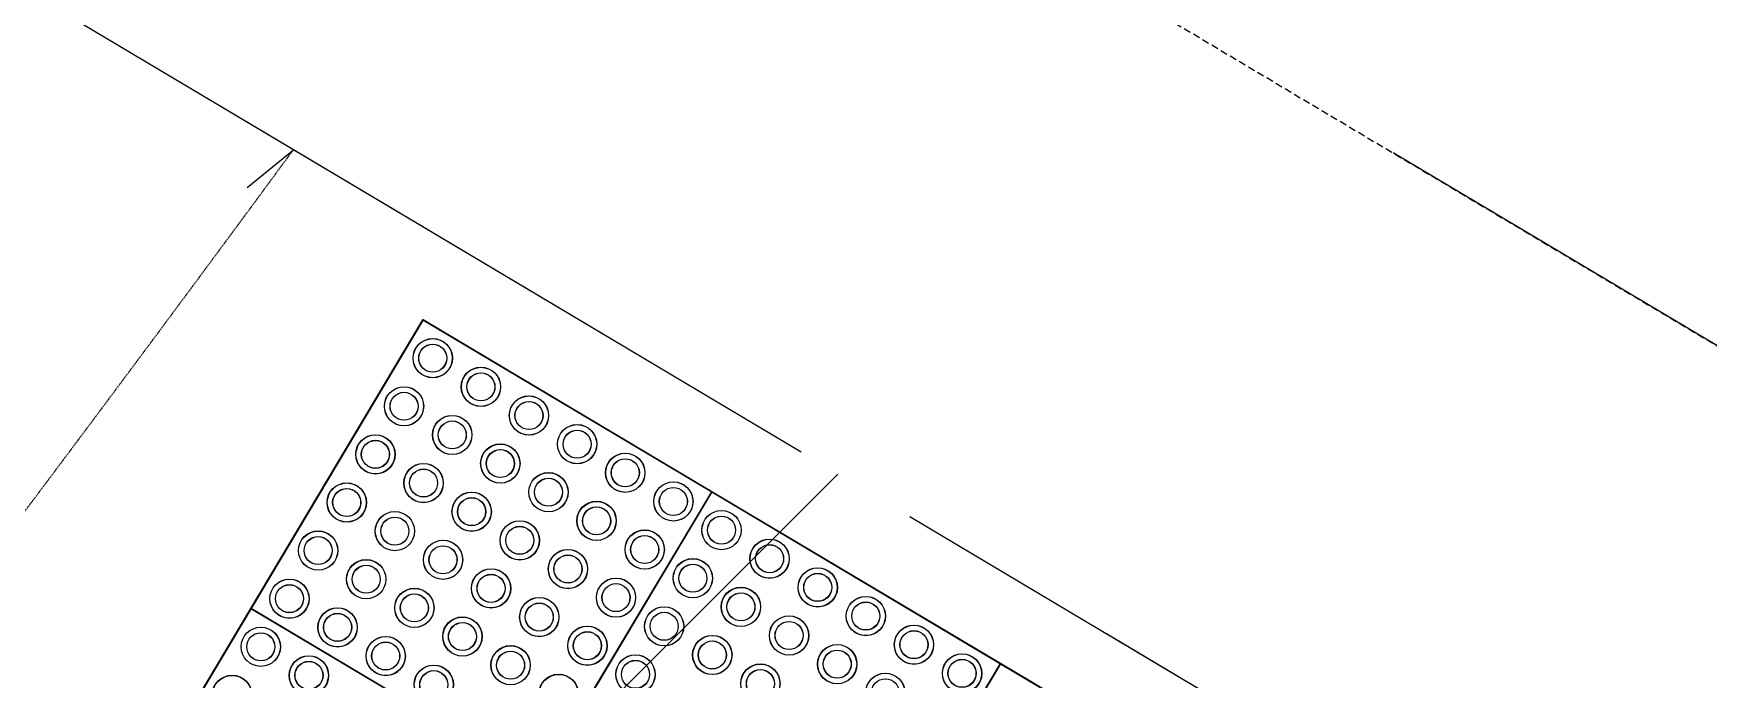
# Model space of a CAD drawing. Header units: millimetres. Extents: x 832728086 to 834530684, y 817551485 to 818349469.
# Drawn here: x 834312714 to 834314210, y 817906604 to 817907181 of the extents above; entities that cross this region are included whole.
import ezdxf

# ---------------------------------------------------------------- set-up
doc = ezdxf.new("R2010")
doc.units = ezdxf.units.MM
doc.header["$LTSCALE"] = 100
doc.linetypes.add('Hidden', pattern=[9.525, 6.35, -3.175])
doc.layers.add('+C-160', color=160, linetype='Hidden')
doc.layers.add('000-Tactile-l', color=8, linetype='Continuous')
doc.layers.add('000-helpline', color=30, linetype='Continuous', lineweight=30, plot=False)

# ---------------------------------------------------------------- blocks, each defined once
blk = doc.blocks.new('tactile')
at = {"layer": '000-helpline', "ltscale": 0.015}
for points in [[(834313.2228, 817906.5632), (834312.9651, 817906.7167), (834313.1186, 817906.9745), (834313.3764, 817906.8209)], [(834313.3765, 817906.8209), (834313.223, 817906.5631), (834312.9652, 817906.7166), (834313.1187, 817906.9744)], [(834313.4806, 817906.4097), (834313.2229, 817906.5632), (834313.3764, 817906.8209), (834313.6341, 817906.6674)], [(834313.6342, 817906.6673), (834313.4807, 817906.4096), (834313.223, 817906.5631), (834313.3765, 817906.8209)], [(834313.0693, 817906.3055), (834312.8116, 817906.459), (834312.9651, 817906.7167), (834313.2228, 817906.5632)], [(834313.223, 817906.5631), (834313.0694, 817906.3054), (834312.8117, 817906.4589), (834312.9652, 817906.7166)], [(834313.7383, 817906.2561), (834313.4806, 817906.4096), (834313.6341, 817906.6674), (834313.8919, 817906.5139)], [(834313.892, 817906.5138), (834313.7384, 817906.2561), (834313.4807, 817906.4096), (834313.6342, 817906.6673)]]:
    blk.add_lwpolyline(points, close=True, dxfattribs=at)
at = {"layer": '000-Tactile-l'}
for points in [[(834313.1187, 817906.9744), (834313.6342, 817906.6673), (834313.3272, 817906.1518), (834312.8117, 817906.4589)], [(834313.6342, 817906.6673), (834314.1497, 817906.3603), (834313.8427, 817905.8448), (834313.3272, 817906.1518)]]:
    blk.add_lwpolyline(points, close=True, dxfattribs=at)
at = {"layer": '000-Tactile-l', "ltscale": 0.015}
for centre, radius in [((834313.1273, 817906.9402), 0.0175), ((834313.1274, 817906.9401), 0.0175), ((834313.1273, 817906.9402), 0.0125), ((834313.1274, 817906.9401), 0.0125), ((834313.1703, 817906.9146), 0.0175), ((834313.1704, 817906.9145), 0.0175), ((834313.1703, 817906.9146), 0.0125), ((834313.1704, 817906.9145), 0.0125), ((834313.1017, 817906.8972), 0.0175), ((834313.1018, 817906.8972), 0.0175), ((834313.1017, 817906.8972), 0.0125), ((834313.1018, 817906.8972), 0.0125), ((834313.2132, 817906.889), 0.0175), ((834313.2133, 817906.8889), 0.0175), ((834313.1447, 817906.8716), 0.0175), ((834313.1448, 817906.8716), 0.0175), ((834313.2132, 817906.889), 0.0125), ((834313.2133, 817906.8889), 0.0125), ((834313.1447, 817906.8716), 0.0125), ((834313.1448, 817906.8716), 0.0125), ((834313.2562, 817906.8634), 0.0175), ((834313.2563, 817906.8633), 0.0175), ((834313.2562, 817906.8634), 0.0125), ((834313.2563, 817906.8633), 0.0125), ((834313.0761, 817906.8543), 0.0175), ((834313.0763, 817906.8542), 0.0175), ((834313.0761, 817906.8543), 0.0125), ((834313.0763, 817906.8542), 0.0125), ((834313.1876, 817906.8461), 0.0175), ((834313.1878, 817906.846), 0.0175), ((834313.1876, 817906.8461), 0.0125), ((834313.1878, 817906.846), 0.0125), ((834313.1191, 817906.8287), 0.0175), ((834313.1192, 817906.8286), 0.0175), ((834313.2991, 817906.8378), 0.0175), ((834313.2993, 817906.8378), 0.0175), ((834313.2991, 817906.8378), 0.0125), ((834313.2993, 817906.8378), 0.0125), ((834313.0505, 817906.8113), 0.0175), ((834313.0507, 817906.8112), 0.0175), ((834313.1191, 817906.8287), 0.0125), ((834313.1192, 817906.8286), 0.0125), ((834313.2306, 817906.8205), 0.0175), ((834313.2307, 817906.8204), 0.0175), ((834313.2306, 817906.8205), 0.0125), ((834313.2307, 817906.8204), 0.0125), ((834313.3421, 817906.8122), 0.0175), ((834313.3422, 817906.8122), 0.0175), ((834313.0505, 817906.8113), 0.0125), ((834313.0507, 817906.8112), 0.0125), ((834313.162, 817906.8031), 0.0175), ((834313.1622, 817906.803), 0.0175), ((834313.162, 817906.8031), 0.0125), ((834313.1622, 817906.803), 0.0125), ((834313.3421, 817906.8122), 0.0125), ((834313.3422, 817906.8122), 0.0125), ((834313.0935, 817906.7857), 0.0175), ((834313.0936, 817906.7857), 0.0175), ((834313.0935, 817906.7857), 0.0125), ((834313.0936, 817906.7857), 0.0125), ((834313.2735, 817906.7949), 0.0175), ((834313.2737, 817906.7948), 0.0175), ((834313.2735, 817906.7949), 0.0125), ((834313.2737, 817906.7948), 0.0125), ((834313.3851, 817906.7866), 0.0175), ((834313.3852, 817906.7866), 0.0175), ((834313.3851, 817906.7866), 0.0125), ((834313.3852, 817906.7866), 0.0125), ((834313.025, 817906.7684), 0.0175), ((834313.0251, 817906.7683), 0.0175), ((834313.205, 817906.7775), 0.0175), ((834313.2051, 817906.7774), 0.0175), ((834313.205, 817906.7775), 0.0125), ((834313.2051, 817906.7774), 0.0125), ((834313.3165, 817906.7693), 0.0175), ((834313.3166, 817906.7692), 0.0175), ((834313.025, 817906.7684), 0.0125), ((834313.0251, 817906.7683), 0.0125), ((834313.1365, 817906.7601), 0.0175), ((834313.1366, 817906.7601), 0.0175), ((834313.1365, 817906.7601), 0.0125), ((834313.1366, 817906.7601), 0.0125), ((834313.248, 817906.7519), 0.0175), ((834313.2481, 817906.7518), 0.0175), ((834313.3165, 817906.7693), 0.0125), ((834313.3166, 817906.7692), 0.0125), ((834313.428, 817906.7611), 0.0175), ((834313.4281, 817906.761), 0.0175), ((834313.428, 817906.7611), 0.0125), ((834313.4281, 817906.761), 0.0125), ((834313.0679, 817906.7428), 0.0175), ((834313.068, 817906.7427), 0.0175), ((834313.0679, 817906.7428), 0.0125), ((834313.068, 817906.7427), 0.0125), ((834313.248, 817906.7519), 0.0125), ((834313.2481, 817906.7518), 0.0125), ((834313.3595, 817906.7437), 0.0175), ((834313.3596, 817906.7436), 0.0175), ((834313.3595, 817906.7437), 0.0125), ((834313.3596, 817906.7436), 0.0125), ((834313.471, 817906.7355), 0.0175), ((834313.4711, 817906.7354), 0.0175), ((834312.9994, 817906.7254), 0.0175), ((834312.9995, 817906.7253), 0.0175), ((834312.9994, 817906.7254), 0.0125), ((834313.1794, 817906.7346), 0.0175), ((834313.1795, 817906.7345), 0.0175), ((834313.1794, 817906.7346), 0.0125), ((834313.1795, 817906.7345), 0.0125), ((834313.2909, 817906.7263), 0.0175), ((834313.291, 817906.7263), 0.0175), ((834313.2909, 817906.7263), 0.0125), ((834313.291, 817906.7263), 0.0125), ((834313.471, 817906.7355), 0.0125), ((834313.4711, 817906.7354), 0.0125), ((834312.9995, 817906.7253), 0.0125), ((834313.1109, 817906.7172), 0.0175), ((834313.111, 817906.7171), 0.0175), ((834313.1109, 817906.7172), 0.0125), ((834313.111, 817906.7171), 0.0125), ((834313.2224, 817906.709), 0.0175), ((834313.2225, 817906.7089), 0.0175), ((834313.4024, 817906.7181), 0.0175), ((834313.4025, 817906.718), 0.0175), ((834313.4024, 817906.7181), 0.0125), ((834313.4025, 817906.718), 0.0125), ((834313.5139, 817906.7099), 0.0175), ((834313.514, 817906.7098), 0.0175), ((834313.0423, 817906.6998), 0.0175), ((834313.0425, 817906.6997), 0.0175), ((834313.0423, 817906.6998), 0.0125), ((834313.0425, 817906.6997), 0.0125), ((834313.1538, 817906.6916), 0.0175), ((834313.154, 817906.6915), 0.0175), ((834313.2224, 817906.709), 0.0125), ((834313.2225, 817906.7089), 0.0125), ((834313.3339, 817906.7007), 0.0175), ((834313.334, 817906.7007), 0.0175), ((834313.3339, 817906.7007), 0.0125), ((834313.334, 817906.7007), 0.0125), ((834313.4454, 817906.6925), 0.0175), ((834313.4455, 817906.6925), 0.0175), ((834313.5139, 817906.7099), 0.0125), ((834313.514, 817906.7098), 0.0125), ((834312.9738, 817906.6824), 0.0175), ((834312.9739, 817906.6824), 0.0175), ((834312.9738, 817906.6824), 0.0125), ((834312.9739, 817906.6824), 0.0125), ((834313.1538, 817906.6916), 0.0125), ((834313.154, 817906.6915), 0.0125), ((834313.2653, 817906.6834), 0.0175), ((834313.2655, 817906.6833), 0.0175), ((834313.2653, 817906.6834), 0.0125), ((834313.2655, 817906.6833), 0.0125), ((834313.4454, 817906.6925), 0.0125), ((834313.4455, 817906.6925), 0.0125), ((834313.5569, 817906.6843), 0.0175), ((834313.557, 817906.6842), 0.0175), ((834313.5569, 817906.6843), 0.0125), ((834313.557, 817906.6842), 0.0125), ((834313.0853, 817906.6742), 0.0175), ((834313.0854, 817906.6741), 0.0175), ((834313.0853, 817906.6742), 0.0125), ((834313.0854, 817906.6741), 0.0125), ((834313.1968, 817906.666), 0.0175), ((834313.1969, 817906.6659), 0.0175), ((834313.1968, 817906.666), 0.0125), ((834313.1969, 817906.6659), 0.0125), ((834313.3768, 817906.6751), 0.0175), ((834313.377, 817906.6751), 0.0175), ((834313.3768, 817906.6751), 0.0125), ((834313.377, 817906.6751), 0.0125), ((834313.4883, 817906.6669), 0.0175), ((834313.4885, 817906.6669), 0.0175), ((834313.4883, 817906.6669), 0.0125), ((834313.4885, 817906.6669), 0.0125), ((834313.0167, 817906.6569), 0.0175), ((834313.0169, 817906.6568), 0.0175), ((834313.0167, 817906.6569), 0.0125), ((834313.0169, 817906.6568), 0.0125), ((834313.1282, 817906.6486), 0.0175), ((834313.1284, 817906.6486), 0.0175), ((834313.3083, 817906.6578), 0.0175), ((834313.3084, 817906.6577), 0.0175), ((834313.3083, 817906.6578), 0.0125), ((834313.3084, 817906.6577), 0.0125), ((834313.4198, 817906.6496), 0.0175), ((834313.4199, 817906.6495), 0.0175), ((834313.5998, 817906.6587), 0.0175), ((834313.6, 817906.6586), 0.0175), ((834313.5998, 817906.6587), 0.0125), ((834313.6, 817906.6586), 0.0125), ((834312.9482, 817906.6395), 0.0175), ((834312.9483, 817906.6394), 0.0175), ((834313.1282, 817906.6486), 0.0125), ((834313.1284, 817906.6486), 0.0125), ((834313.2397, 817906.6404), 0.0175), ((834313.2399, 817906.6403), 0.0175), ((834313.4198, 817906.6496), 0.0125), ((834313.4199, 817906.6495), 0.0125), ((834313.5313, 817906.6413), 0.0175), ((834313.5314, 817906.6413), 0.0175), ((834313.5313, 817906.6413), 0.0125), ((834313.5314, 817906.6413), 0.0125)]:
    blk.add_circle(centre, radius, dxfattribs=at)
blk = doc.blocks.new('A$C062A3D83')
at = {"layer": '+C-160'}
for p, q in [((16508.6, -113621.6), (-25524.4, -88584.2)), ((-10386.8, -98183), (-25780.3, -89013.8)), ((16252.7, -114051.2), (-25780.3, -89013.8)), ((-7654.4, -99810.6), (-10386.8, -98183)), ((-43943.9, -132515.7), (-9900.8, -98472.6))]:
    blk.add_line(p, q, dxfattribs=at)
at = {"layer": '+C-160', "ltscale": 0.01}
blk.add_line((-25524.4, -88584.2), (12.2, -103795.4), dxfattribs=at)
at = {"layer": '+C-160', "ltscale": 0.001}
blk.add_arc((-42453.4, -74622.4), 39791.5, 308.84572, 323.6938, dxfattribs=at)
at = {"layer": '+C-160'}
blk.add_arc((-56096.8, -42553.9), 72000, 306.335377, 309.409612, dxfattribs=at)
blk.add_ellipse((-56096.8, -42553.9), major_axis=(56937.7, 44069.3), ratio=1, start_param=4.687881, end_param=4.741537, dxfattribs=at)

msp = doc.modelspace()

# ---------------------------------------------------------------- block references
at = {"layer": '+C-160', "ltscale": 5}
msp.add_blockref('A$C062A3D83', (834323333.3128, 818005260.0327), dxfattribs=at)
at = {"layer": '000-Tactile-l', "xscale": 1000, "yscale": 1000, "zscale": 1000}
msp.add_blockref('tactile', (-56.4905, -49.2817, -0.0703), dxfattribs=at)

doc.saveas('drawing.dxf')
